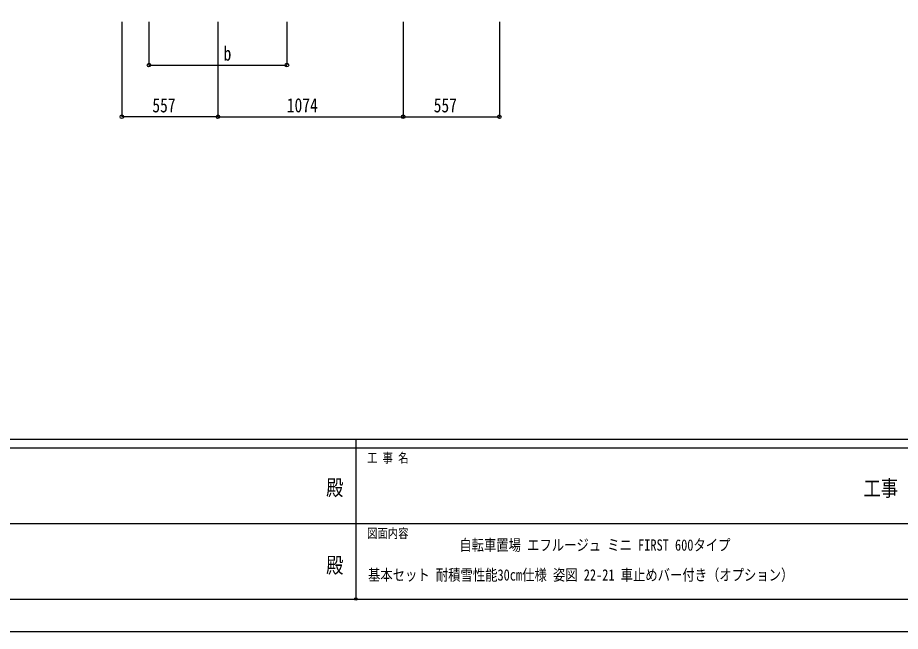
# Model space of a CAD drawing. Units: millimetres, scale not verified. Extents: x -10512 to 10512, y -7425 to 7425.
# Drawn here: x -1972 to 3144, y -7425 to -3866 of the extents above; entities that cross this region are included whole.
import ezdxf
from ezdxf.enums import TextEntityAlignment as Align

# ---------------------------------------------------------------- set-up
doc = ezdxf.new("R2010")
doc.units = ezdxf.units.MM
doc.header["$LTSCALE"] = 30
doc.header["$PDMODE"] = 32
doc.header["$PDSIZE"] = 15
for name, color, linetype in [('0-2_USER1', 3, 'Continuous'), ('0-6_YKK_D', 6, 'Continuous'), ('0-7_YKK_ZWAK', 7, 'Continuous')]:
    doc.layers.add(name, color=color, linetype=linetype)
doc.styles.add('ＭＳ ゴシック', font='')
doc.styles.get('ＭＳ ゴシック').set_extended_font_data('MS Gothic')

msp = doc.modelspace()

# ---------------------------------------------------------------- linework, layer by layer
at = {"layer": '0-6_YKK_D'}
for p, q in [((-1368.21, -3890.74), (-1368.21, -4441.74)), ((-1211.16, -3890.8), (-1211.16, -4141.74)), ((-811.21, -3890.74), (-811.21, -4441.74)), ((-811.21, -3890.74), (-811.21, -4441.74)), ((-411.41, -3890.8), (-411.41, -4141.74)), ((262.79, -3890.74), (262.79, -4441.74)), ((262.79, -3890.74), (262.79, -4441.74)), ((819.79, -3890.74), (819.79, -4441.74)), ((-1211.16, -4140.74), (-411.41, -4140.74)), ((-811.21, -4440.74), (-1368.21, -4440.74)), ((-811.21, -4440.74), (262.79, -4440.74)), ((262.79, -4440.74), (819.79, -4440.74))]:
    msp.add_line(p, q, dxfattribs=at)
for centre in [(-1211.16, -4140.74), (-411.41, -4140.74), (-1368.21, -4440.74), (-811.21, -4440.74), (-811.21, -4440.74), (262.79, -4440.74), (262.79, -4440.74), (819.79, -4440.74)]:
    msp.add_circle(centre, 10.62, dxfattribs=at)
at = {"layer": '0-7_YKK_ZWAK'}
for p, q in [((9737.55, -6312.5), (-9762.45, -6312.5)), ((-12.45, -6312.5), (-12.45, -7237.5)), ((-12.45, -6362.5), (-3262.45, -6362.5)), ((3237.55, -6362.5), (-12.45, -6362.5)), ((-3243.7, -6800), (-12.45, -6800)), ((-12.45, -6800), (3237.55, -6800)), ((-3262.45, -7237.5), (-12.45, -7237.5)), ((-12.45, -7237.5), (3237.55, -7237.5))]:
    msp.add_line(p, q, dxfattribs=at)
msp.add_lwpolyline([(-10512.5, -7425), (10512.5, -7425), (10512.5, 7425), (-10512.5, 7425)], close=True, dxfattribs=at)
msp.add_point((-12.45, -7237.5), dxfattribs=at)

# ---------------------------------------------------------------- texts
at = {"layer": '0-2_USER1', "style": 'ＭＳ ゴシック', "width": 0.8}
for s, p in [('自転車置場 エフルージュ ミニ FIRST 600タイプ', (587.72, -6976.77)), ('基本セット 耐積雪性能30㎝仕様 姿図 22-21 車止めバー付き（オプション）', (58.62, -7150.1))]:
    msp.add_text(s, height=65.52, dxfattribs=at).set_placement(p, align=Align.BOTTOM_LEFT)
at = {"layer": '0-6_YKK_D', "style": 'ＭＳ ゴシック', "width": 0.8}
for s, p in [('b', (-778.76, -4139.74)), ('557', (-1191.71, -4439.74)), ('1074', (-412.21, -4439.74)), ('557', (439.29, -4439.74))]:
    msp.add_text(s, height=82.48, dxfattribs=at).set_placement(p, align=Align.BOTTOM_LEFT)
at = {"layer": '0-7_YKK_ZWAK', "style": 'ＭＳ ゴシック', "width": 0.8}
for s, height, p in [('工 事 名', 54.99, (53.17, -6462.5)), ('殿', 91.64, (-184.17, -6664.58)), ('工事', 91.64, (2930.83, -6668.66)), ('図面内容', 54.99, (53.17, -6900)), ('殿', 91.64, (-184.17, -7114.58))]:
    msp.add_text(s, height=height, dxfattribs=at).set_placement(p, align=Align.BOTTOM_LEFT)

doc.saveas('drawing.dxf')
